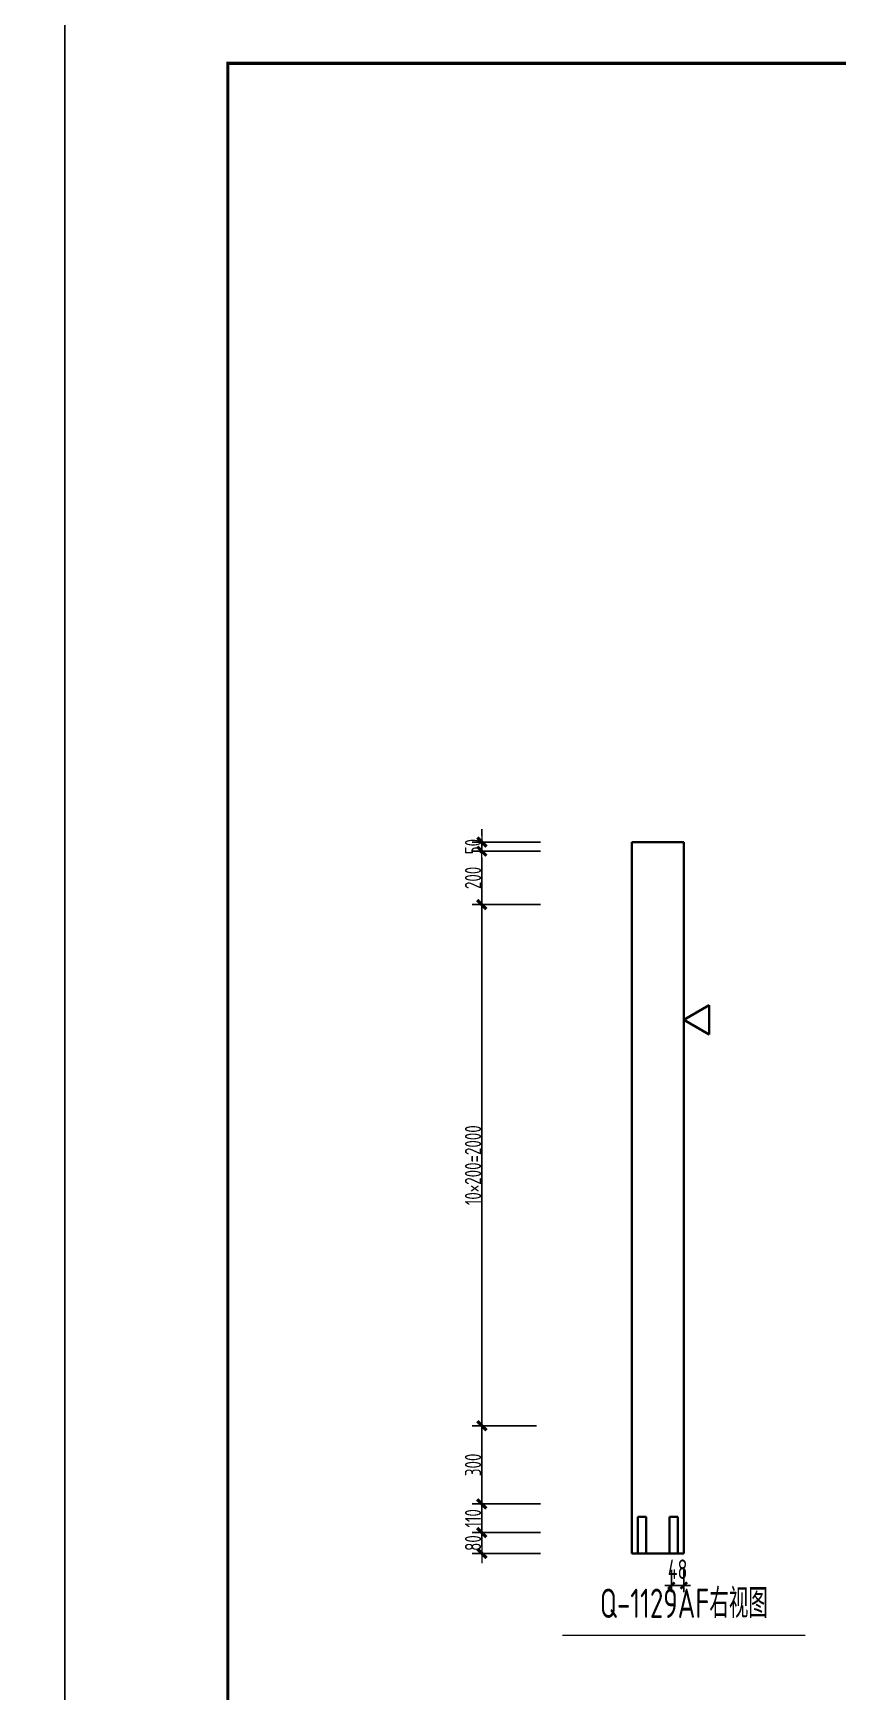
# Model space of a CAD drawing. Extents: x -85320 to 1679916, y -1321939 to 627.
# Drawn here: x 1082452 to 1094800, y -1101940 to -1076480 of the extents above; entities that cross this region are included whole.
import ezdxf
from ezdxf.enums import TextEntityAlignment as Align

# ---------------------------------------------------------------- set-up
doc = ezdxf.new("R2010")
doc.units = 0
doc.header["$LTSCALE"] = 1000
for name, color, linetype in [('BORDER', 7, 'Continuous'), ('手孔标注', 3, 'Continuous'), ('打印线框', 7, 'Continuous'), ('拉模', 7, 'Continuous'), ('砼墙', 3, 'Continuous')]:
    doc.layers.add(name, color=color, linetype=linetype)
for name, color, linetype, lineweight in [('预制墙图名', 7, 'Continuous', 18), ('预制墙墙身水平筋', 130, 'Continuous', 18), ('预制墙墙身纵向受力筋', 1, 'Continuous', 18), ('预制墙详图标注', 3, 'Continuous', 18), ('预制墙详图轮廓', 3, 'Continuous', 35)]:
    doc.layers.add(name, color=color, linetype=linetype, lineweight=lineweight)
doc.styles.add('TSSD_Dimension', font='tssdeng.shx', dxfattribs={"width": 0.7, "bigfont": 'hztxt.shx'})
doc.styles.add('样式 1', font='yjkeng.shx', dxfattribs={"width": 0.7, "bigfont": 'yjkchn.shx'})
doc.styles.add('样式 2', font='yjkeng.shx', dxfattribs={"width": 0.7, "bigfont": 'yjkchn.shx'})
doc.dimstyles.new('标注', dxfattribs={"dimtxt": 300, "dimasz": 100, "dimexe": 100, "dimexo": 250, "dimgap": 100, "dimtad": 1, "dimdec": 0, "dimlfac": 0.25, "dimzin": 0, "dimdsep": 46, "dimtxsty": 'TSSD_Dimension', "dimblk": 'ARCHTICK', "dimcen": 0, "dimdle": 100, "dimclrt": 7, "dimadec": 0, "dimazin": 0, "dimtfac": 1, "dimtdec": 0, "dimtix": 1, "dimtmove": 2, "dimatfit": 3, "dimfxl": 1, "dimtolj": 1, "dimtzin": 0, "dimarcsym": 0})
doc.dimstyles.new('盈建科结构', dxfattribs={"dimscale": 100, "dimtxt": 2.5, "dimasz": 1, "dimexe": 1.5, "dimexo": 0.625, "dimgap": 0.1, "dimtad": 1, "dimdec": 0, "dimrnd": 1, "dimzin": 0, "dimdsep": 46, "dimtxsty": '样式 1', "dimblk": '_yjkbk', "dimblk1": 'ARCHTICK', "dimblk2": 'ARCHTICK', "dimcen": 0.09, "dimadec": 0, "dimazin": 0, "dimtfac": 1, "dimtdec": 4, "dimtix": 1, "dimtmove": 2, "dimatfit": 3, "dimfxl": 1, "dimtolj": 1, "dimtzin": 0, "dimarcsym": 0})

# ---------------------------------------------------------------- blocks, each defined once
blk = doc.blocks.new('_yjkbk')
blk.add_line((-1, 0), (1.5, 0))
blk.add_lwpolyline([(-0.7, -0.7, 0.5, 0.5, 0), (0.7, 0.7, 0.5, 0.5, 0)], format="xyseb")
blk = doc.blocks.new('*D3470')
at = {"layer": 'Defpoints', "color": 0, "transparency": 16777216}
for p in [(1089337, -1099496), (1090237, -1099496), (1090237, -1099816)]:
    blk.add_point(p, dxfattribs=at)
at = {"layer": '预制墙详图标注', "color": 0, "lineweight": -2, "transparency": 16777216}
for p, q in [((1090237, -1099496), (1089187, -1099496)), ((1089337, -1099716), (1089337, -1099596)), ((1090237, -1099816), (1089187, -1099816))]:
    blk.add_line(p, q, dxfattribs=at)
at = {"layer": '预制墙详图标注', "color": 0, "lineweight": -2, "transparency": 16777216, "xscale": 100, "yscale": 100, "zscale": 100}
for p, rotation in [((1089337, -1099496), 90), ((1089337, -1099816), 270)]:
    blk.add_blockref('_yjkbk', p, dxfattribs=dict(at, rotation=rotation))
at = {"layer": '预制墙详图标注', "color": 0, "transparency": 16777216, "insert": (1089327, -1099656), "char_height": 250, "attachment_point": 8, "rotation": 90, "style": '样式 1'}
blk.add_mtext('\\A1;80', dxfattribs=at)
blk = doc.blocks.new('_ArchTick')
at = {"color": 0, "linetype": 'ByBlock', "const_width": 0.4}
blk.add_lwpolyline([(-0.5, -0.5), (0.5, 0.5)], dxfattribs=at)
blk = doc.blocks.new('*D3471')
at = {"layer": 'Defpoints', "color": 0, "transparency": 16777216}
for p in [(1089337, -1099056), (1090237, -1099056), (1090237, -1099496)]:
    blk.add_point(p, dxfattribs=at)
at = {"layer": '预制墙详图标注', "color": 0, "lineweight": -2, "transparency": 16777216}
for p, q in [((1090237, -1099056), (1089187, -1099056)), ((1089337, -1099396), (1089337, -1099156)), ((1090237, -1099496), (1089187, -1099496))]:
    blk.add_line(p, q, dxfattribs=at)
at = {"layer": '预制墙详图标注', "color": 0, "lineweight": -2, "transparency": 16777216, "xscale": 100, "yscale": 100, "zscale": 100}
for p, rotation in [((1089337, -1099056), 90), ((1089337, -1099496), 270)]:
    blk.add_blockref('_yjkbk', p, dxfattribs=dict(at, rotation=rotation))
at = {"layer": '预制墙详图标注', "color": 0, "transparency": 16777216, "insert": (1089327, -1099276), "char_height": 250, "attachment_point": 8, "rotation": 90, "style": '样式 1'}
blk.add_mtext('\\A1;110', dxfattribs=at)
blk = doc.blocks.new('*D3472')
at = {"layer": 'Defpoints', "color": 0, "transparency": 16777216}
for p in [(1089337, -1097856), (1090237, -1097856), (1090237, -1099056)]:
    blk.add_point(p, dxfattribs=at)
at = {"layer": '预制墙详图标注', "color": 0, "lineweight": -2, "transparency": 16777216}
for p, q in [((1090175, -1097856), (1089187, -1097856)), ((1089337, -1098956), (1089337, -1097956)), ((1090175, -1099056), (1089187, -1099056))]:
    blk.add_line(p, q, dxfattribs=at)
at = {"layer": '预制墙详图标注', "color": 0, "lineweight": -2, "transparency": 16777216, "xscale": 100, "yscale": 100, "zscale": 100}
for p, rotation in [((1089337, -1097856), 90), ((1089337, -1099056), 270)]:
    blk.add_blockref('_yjkbk', p, dxfattribs=dict(at, rotation=rotation))
at = {"layer": '预制墙详图标注', "color": 0, "transparency": 16777216, "insert": (1089327, -1098456), "char_height": 250, "attachment_point": 8, "rotation": 90, "style": '样式 1'}
blk.add_mtext('\\A1;300', dxfattribs=at)
blk = doc.blocks.new('*D3473')
at = {"layer": 'Defpoints', "color": 0, "transparency": 16777216}
for p in [(1089337, -1089856), (1090237, -1089856), (1090237, -1097856)]:
    blk.add_point(p, dxfattribs=at)
at = {"layer": '预制墙详图标注', "color": 0, "lineweight": -2, "transparency": 16777216}
for p, q in [((1090175, -1089856), (1089187, -1089856)), ((1089337, -1097756), (1089337, -1089956)), ((1090175, -1097856), (1089187, -1097856))]:
    blk.add_line(p, q, dxfattribs=at)
at = {"layer": '预制墙详图标注', "color": 0, "lineweight": -2, "transparency": 16777216, "xscale": 100, "yscale": 100, "zscale": 100}
for p, rotation in [((1089337, -1089856), 90), ((1089337, -1097856), 270)]:
    blk.add_blockref('_yjkbk', p, dxfattribs=dict(at, rotation=rotation))
at = {"layer": '预制墙详图标注', "color": 0, "transparency": 16777216, "insert": (1089327, -1093856), "char_height": 250, "attachment_point": 8, "rotation": 90, "style": '样式 1'}
blk.add_mtext('\\A1;10×200=2000', dxfattribs=at)
blk = doc.blocks.new('*D3386')
at = {"layer": 'Defpoints', "color": 0, "transparency": 16777216}
for p in [(1092245, -1099816), (1092437, -1099816), (1092245, -1100308)]:
    blk.add_point(p, dxfattribs=at)
at = {"layer": '手孔标注', "color": 0, "lineweight": -2, "transparency": 16777216}
for p, q in [((1092245, -1100066), (1092245, -1100408)), ((1092437, -1100066), (1092437, -1100408)), ((1092245, -1100308), (1092145, -1100308)), ((1092437, -1100308), (1092245, -1100308)), ((1092437, -1100308), (1092537, -1100308))]:
    blk.add_line(p, q, dxfattribs=at)
at = {"layer": '手孔标注', "color": 0, "lineweight": -2, "transparency": 16777216, "xscale": 100, "yscale": 100, "zscale": 100}
blk.add_blockref('_ArchTick', (1092245, -1100308), dxfattribs=at)
at = {"layer": '手孔标注', "color": 0, "lineweight": -2, "transparency": 16777216, "xscale": 100, "yscale": 100, "zscale": 100, "rotation": 180}
blk.add_blockref('_ArchTick', (1092437, -1100308), dxfattribs=at)
at = {"layer": '手孔标注', "color": 7, "lineweight": 0, "transparency": 16777216, "insert": (1092341, -1100058), "char_height": 300, "attachment_point": 5, "style": 'TSSD_Dimension'}
blk.add_mtext('\\A1;48', dxfattribs=at)
blk = doc.blocks.new('*D3403')
at = {"layer": 'Defpoints', "color": 0, "transparency": 16777216}
for p in [(1089337, -1089036), (1090237, -1089036), (1090237, -1089856)]:
    blk.add_point(p, dxfattribs=at)
at = {"layer": '预制墙详图标注', "color": 0, "lineweight": -2, "transparency": 16777216}
for p, q in [((1090237, -1089036), (1089187, -1089036)), ((1089337, -1089756), (1089337, -1089136)), ((1090237, -1089856), (1089187, -1089856))]:
    blk.add_line(p, q, dxfattribs=at)
at = {"layer": '预制墙详图标注', "color": 0, "lineweight": -2, "transparency": 16777216, "xscale": 100, "yscale": 100, "zscale": 100}
for p, rotation in [((1089337, -1089036), 90), ((1089337, -1089856), 270)]:
    blk.add_blockref('_yjkbk', p, dxfattribs=dict(at, rotation=rotation))
at = {"layer": '预制墙详图标注', "color": 0, "transparency": 16777216, "insert": (1089327, -1089446), "char_height": 250, "attachment_point": 8, "rotation": 90, "style": '样式 1'}
blk.add_mtext('\\A1;200', dxfattribs=at)
blk = doc.blocks.new('*D3404')
at = {"layer": 'Defpoints', "color": 0, "transparency": 16777216}
for p in [(1089337, -1088896), (1090237, -1088896), (1090237, -1089036)]:
    blk.add_point(p, dxfattribs=at)
at = {"layer": '预制墙详图标注', "color": 0, "lineweight": -2, "transparency": 16777216}
for p, q in [((1090237, -1088896), (1089187, -1088896)), ((1089337, -1088796), (1089337, -1088696)), ((1089337, -1089036), (1089337, -1088896)), ((1090237, -1089036), (1089187, -1089036)), ((1089337, -1089136), (1089337, -1089236))]:
    blk.add_line(p, q, dxfattribs=at)
at = {"layer": '预制墙详图标注', "color": 0, "lineweight": -2, "transparency": 16777216, "xscale": 100, "yscale": 100, "zscale": 100}
for p, rotation in [((1089337, -1088896), 270), ((1089337, -1089036), 90)]:
    blk.add_blockref('_yjkbk', p, dxfattribs=dict(at, rotation=rotation))
at = {"layer": '预制墙详图标注', "color": 0, "transparency": 16777216, "insert": (1089327, -1088966), "char_height": 250, "attachment_point": 8, "rotation": 90, "style": '样式 1'}
blk.add_mtext('\\A1;50', dxfattribs=at)
blk = doc.blocks.new('图框1')
at = {"layer": 'BORDER', "const_width": 50}
blk.add_lwpolyline([(1377779, -823089), (1377779, -783089), (1433679, -783089), (1433679, -823089)], close=True, dxfattribs=at)

msp = doc.modelspace()

# ---------------------------------------------------------------- linework, layer by layer
at = {"layer": '打印线框', "color": 1}
for points in [[(1023539.777, -1117942.171), (1023539.777, -1075942.171), (1082939.777, -1075942.171), (1082939.777, -1117942.171)], [(1082939.777, -1117942.171), (1082939.777, -1075942.171), (1142339.777, -1075942.171), (1142339.777, -1117942.171)]]:
    msp.add_lwpolyline(points, close=True, dxfattribs=at)
at = {"layer": '砼墙', "lineweight": 35}
for p, q in [((1091729.303, -1099815.706), (1091729.303, -1099255.706)), ((1091857.303, -1099255.706), (1091729.303, -1099255.706)), ((1091729.303, -1099815.706), (1091729.303, -1099255.706)), ((1091857.303, -1099255.706), (1091729.303, -1099255.706)), ((1091857.303, -1099815.706), (1091857.303, -1099255.706)), ((1091857.303, -1099815.706), (1091857.303, -1099255.706)), ((1092217.303, -1099815.706), (1092217.303, -1099255.706)), ((1092345.303, -1099255.706), (1092217.303, -1099255.706)), ((1092217.303, -1099815.706), (1092217.303, -1099255.706)), ((1092345.303, -1099255.706), (1092217.303, -1099255.706)), ((1092345.303, -1099815.706), (1092345.303, -1099255.706)), ((1092345.303, -1099815.706), (1092345.303, -1099255.706))]:
    msp.add_line(p, q, dxfattribs=at)
at = {"layer": '预制墙图名', "lineweight": 18}
msp.add_line((1094301.151, -1101072.969), (1090573.455, -1101072.969), dxfattribs=at)
at = {"layer": '预制墙墙身水平筋', "lineweight": 18, "const_width": 0.18}
for points in [[(1091999.02, -1089015.706), (1091749.303, -1089015.706), (1091749.303, -1089055.706), (1091999.02, -1089055.706), (1091999.02, -1089015.706), (1091749.303, -1089015.706), (1091749.303, -1089055.706), (1091999.02, -1089055.706)], [(1092075.587, -1089055.706), (1092325.303, -1089055.706), (1092325.303, -1089015.706), (1092075.587, -1089015.706), (1092075.587, -1089055.706), (1092325.303, -1089055.706), (1092325.303, -1089015.706), (1092075.587, -1089015.706)], [(1091999.02, -1089835.706), (1091749.303, -1089835.706), (1091749.303, -1089875.706), (1091999.02, -1089875.706), (1091999.02, -1089835.706), (1091749.303, -1089835.706), (1091749.303, -1089875.706), (1091999.02, -1089875.706)], [(1092075.587, -1089875.706), (1092325.303, -1089875.706), (1092325.303, -1089835.706), (1092075.587, -1089835.706), (1092075.587, -1089875.706), (1092325.303, -1089875.706), (1092325.303, -1089835.706), (1092075.587, -1089835.706)], [(1091999.02, -1090635.706), (1091749.303, -1090635.706), (1091749.303, -1090675.706), (1091999.02, -1090675.706), (1091999.02, -1090635.706), (1091749.303, -1090635.706), (1091749.303, -1090675.706), (1091999.02, -1090675.706)], [(1092075.587, -1090675.706), (1092325.303, -1090675.706), (1092325.303, -1090635.706), (1092075.587, -1090635.706), (1092075.587, -1090675.706), (1092325.303, -1090675.706), (1092325.303, -1090635.706), (1092075.587, -1090635.706)], [(1091999.02, -1091435.706), (1091749.303, -1091435.706), (1091749.303, -1091475.706), (1091999.02, -1091475.706), (1091999.02, -1091435.706), (1091749.303, -1091435.706), (1091749.303, -1091475.706), (1091999.02, -1091475.706)], [(1092075.587, -1091475.706), (1092325.303, -1091475.706), (1092325.303, -1091435.706), (1092075.587, -1091435.706), (1092075.587, -1091475.706), (1092325.303, -1091475.706), (1092325.303, -1091435.706), (1092075.587, -1091435.706)], [(1091999.02, -1092235.706), (1091749.303, -1092235.706), (1091749.303, -1092275.706), (1091999.02, -1092275.706), (1091999.02, -1092235.706), (1091749.303, -1092235.706), (1091749.303, -1092275.706), (1091999.02, -1092275.706)], [(1092075.587, -1092275.706), (1092325.303, -1092275.706), (1092325.303, -1092235.706), (1092075.587, -1092235.706), (1092075.587, -1092275.706), (1092325.303, -1092275.706), (1092325.303, -1092235.706), (1092075.587, -1092235.706)], [(1091999.02, -1093035.706), (1091749.303, -1093035.706), (1091749.303, -1093075.706), (1091999.02, -1093075.706), (1091999.02, -1093035.706), (1091749.303, -1093035.706), (1091749.303, -1093075.706), (1091999.02, -1093075.706)], [(1092075.587, -1093075.706), (1092325.303, -1093075.706), (1092325.303, -1093035.706), (1092075.587, -1093035.706), (1092075.587, -1093075.706), (1092325.303, -1093075.706), (1092325.303, -1093035.706), (1092075.587, -1093035.706)], [(1091999.02, -1093835.706), (1091749.303, -1093835.706), (1091749.303, -1093875.706), (1091999.02, -1093875.706), (1091999.02, -1093835.706), (1091749.303, -1093835.706), (1091749.303, -1093875.706), (1091999.02, -1093875.706)], [(1092075.587, -1093875.706), (1092325.303, -1093875.706), (1092325.303, -1093835.706), (1092075.587, -1093835.706), (1092075.587, -1093875.706), (1092325.303, -1093875.706), (1092325.303, -1093835.706), (1092075.587, -1093835.706)], [(1091999.02, -1094635.706), (1091749.303, -1094635.706), (1091749.303, -1094675.706), (1091999.02, -1094675.706), (1091999.02, -1094635.706), (1091749.303, -1094635.706), (1091749.303, -1094675.706), (1091999.02, -1094675.706)], [(1092075.587, -1094675.706), (1092325.303, -1094675.706), (1092325.303, -1094635.706), (1092075.587, -1094635.706), (1092075.587, -1094675.706), (1092325.303, -1094675.706), (1092325.303, -1094635.706), (1092075.587, -1094635.706)], [(1091999.02, -1095435.706), (1091749.303, -1095435.706), (1091749.303, -1095475.706), (1091999.02, -1095475.706), (1091999.02, -1095435.706), (1091749.303, -1095435.706), (1091749.303, -1095475.706), (1091999.02, -1095475.706)], [(1092075.587, -1095475.706), (1092325.303, -1095475.706), (1092325.303, -1095435.706), (1092075.587, -1095435.706), (1092075.587, -1095475.706), (1092325.303, -1095475.706), (1092325.303, -1095435.706), (1092075.587, -1095435.706)], [(1091999.02, -1096235.706), (1091749.303, -1096235.706), (1091749.303, -1096275.706), (1091999.02, -1096275.706), (1091999.02, -1096235.706), (1091749.303, -1096235.706), (1091749.303, -1096275.706), (1091999.02, -1096275.706)], [(1092075.587, -1096275.706), (1092325.303, -1096275.706), (1092325.303, -1096235.706), (1092075.587, -1096235.706), (1092075.587, -1096275.706), (1092325.303, -1096275.706), (1092325.303, -1096235.706), (1092075.587, -1096235.706)], [(1091999.02, -1097035.706), (1091749.303, -1097035.706), (1091749.303, -1097075.706), (1091999.02, -1097075.706), (1091999.02, -1097035.706), (1091749.303, -1097035.706), (1091749.303, -1097075.706), (1091999.02, -1097075.706)], [(1092075.587, -1097075.706), (1092325.303, -1097075.706), (1092325.303, -1097035.706), (1092075.587, -1097035.706), (1092075.587, -1097075.706), (1092325.303, -1097075.706), (1092325.303, -1097035.706), (1092075.587, -1097035.706)], [(1091999.02, -1097835.706), (1091749.303, -1097835.706), (1091749.303, -1097875.706), (1091999.02, -1097875.706), (1091999.02, -1097835.706), (1091749.303, -1097835.706), (1091749.303, -1097875.706), (1091999.02, -1097875.706)], [(1092075.587, -1097875.706), (1092325.303, -1097875.706), (1092325.303, -1097835.706), (1092075.587, -1097835.706), (1092075.587, -1097875.706), (1092325.303, -1097875.706), (1092325.303, -1097835.706), (1092075.587, -1097835.706)], [(1091999.02, -1098235.706), (1091749.303, -1098235.706), (1091749.303, -1098275.706), (1091999.02, -1098275.706), (1091999.02, -1098235.706), (1091749.303, -1098235.706), (1091749.303, -1098275.706), (1091999.02, -1098275.706)], [(1092075.587, -1098275.706), (1092325.303, -1098275.706), (1092325.303, -1098235.706), (1092075.587, -1098235.706), (1092075.587, -1098275.706), (1092325.303, -1098275.706), (1092325.303, -1098235.706), (1092075.587, -1098235.706)], [(1091999.02, -1098635.706), (1091749.303, -1098635.706), (1091749.303, -1098675.706), (1091999.02, -1098675.706), (1091999.02, -1098635.706), (1091749.303, -1098635.706), (1091749.303, -1098675.706), (1091999.02, -1098675.706)], [(1092075.587, -1098675.706), (1092325.303, -1098675.706), (1092325.303, -1098635.706), (1092075.587, -1098635.706), (1092075.587, -1098675.706), (1092325.303, -1098675.706), (1092325.303, -1098635.706), (1092075.587, -1098635.706)], [(1091999.02, -1099035.706), (1091749.303, -1099035.706), (1091749.303, -1099075.706), (1091999.02, -1099075.706), (1091999.02, -1099035.706), (1091749.303, -1099035.706), (1091749.303, -1099075.706), (1091999.02, -1099075.706)], [(1092075.587, -1099075.706), (1092325.303, -1099075.706), (1092325.303, -1099035.706), (1092075.587, -1099035.706), (1092075.587, -1099075.706), (1092325.303, -1099075.706), (1092325.303, -1099035.706), (1092075.587, -1099035.706)], [(1091963.02, -1099475.706), (1091713.303, -1099475.706), (1091713.303, -1099515.706), (1091963.02, -1099515.706), (1091963.02, -1099475.706), (1091713.303, -1099475.706), (1091713.303, -1099515.706), (1091963.02, -1099515.706)], [(1092111.587, -1099515.706), (1092361.303, -1099515.706), (1092361.303, -1099475.706), (1092111.587, -1099475.706), (1092111.587, -1099515.706), (1092361.303, -1099515.706), (1092361.303, -1099475.706), (1092111.587, -1099475.706)]]:
    msp.add_lwpolyline(points, close=True, dxfattribs=at)
at = {"layer": '预制墙墙身纵向受力筋', "lineweight": 18, "const_width": 0.18}
for points in [[(1091825.303, -1099331.706), (1091825.303, -1087831.706), (1091761.303, -1087831.706), (1091761.303, -1099331.706)], [(1092313.303, -1099331.706), (1092313.303, -1087831.706), (1092249.303, -1087831.706), (1092249.303, -1099331.706)]]:
    msp.add_lwpolyline(points, close=True, dxfattribs=at)
at = {"layer": '预制墙详图标注', "lineweight": 35}
for p, q in [((1092437.303, -1091625.706), (1092827.015, -1091400.706)), ((1092827.015, -1091400.706), (1092827.015, -1091850.706)), ((1092437.303, -1091625.706), (1092827.015, -1091850.706))]:
    msp.add_line(p, q, dxfattribs=at)
at = {"layer": '预制墙详图轮廓', "lineweight": 35}
for p, q in [((1092437.303, -1088895.706), (1091637.303, -1088895.706)), ((1091637.303, -1099815.706), (1091637.303, -1088895.706)), ((1092437.303, -1099815.706), (1092437.303, -1088895.706)), ((1092437.303, -1099815.706), (1091637.303, -1099815.706))]:
    msp.add_line(p, q, dxfattribs=at)

# ---------------------------------------------------------------- block references
at = {"layer": '拉模', "color": 3}
msp.add_blockref('图框1', (-292339.171, -293853.476), dxfattribs=at)

# ---------------------------------------------------------------- texts
at = {"layer": '预制墙图名', "linetype": 'Continuous', "style": '样式 2', "width": 0.7}
msp.add_text('Q-1129AF右视图', height=450, dxfattribs=at).set_placement((1092437.303, -1100940.706), align=Align.BOTTOM_CENTER)

# ---------------------------------------------------------------- dimensions: what is measured, and where the dimension line sits
at = {"layer": '手孔标注', "color": 3, "lineweight": 0}
dim = msp.add_linear_dim(base=(1092245.303, -1100308.12), p1=(1092437.303, -1099815.706), p2=(1092245.303, -1099815.706), angle=180, dimstyle='标注', dxfattribs=at)
dim.commit()
dim.dimension.update_dxf_attribs({"geometry": '*D3386', "text_midpoint": (1092341.303, -1100058.12)})
at = {"layer": '预制墙详图标注'}
for p1, p2, text, override, picture, middle in [((1090237.303, -1089035.706), (1090237.303, -1088895.706), '50', {"dimscale": 100, "dimtxt": 2.5, "dimasz": 1, "dimexe": 1.5, "dimexo": 0, "dimgap": 0.1, "dimtad": 1, "dimlfac": 0.25, "dimrnd": 5, "dimdle": 0, "dimfxlon": 0}, '*D3404', (1089202.303, -1088965.706)), ((1090237.303, -1089855.706), (1090237.303, -1089035.706), '200', {"dimscale": 100, "dimtxt": 2.5, "dimasz": 1, "dimexe": 1.5, "dimexo": 0, "dimgap": 0.1, "dimtad": 1, "dimlfac": 0.25, "dimrnd": 5, "dimdle": 0, "dimfxlon": 0}, '*D3403', (1089202.303, -1089445.706)), ((1090237.303, -1097855.706), (1090237.303, -1089855.706), '10×200=2000', {"dimscale": 100, "dimtxt": 2.5, "dimasz": 1, "dimexe": 1.5, "dimexo": 0.625, "dimgap": 0.1, "dimtad": 1, "dimlfac": 0.25, "dimrnd": 5, "dimdle": 0, "dimtix": 1, "dimfxlon": 0}, '*D3473', (1089202.303, -1093855.706)), ((1090237.303, -1099055.706), (1090237.303, -1097855.706), '300', {"dimscale": 100, "dimtxt": 2.5, "dimasz": 1, "dimexe": 1.5, "dimexo": 0.625, "dimgap": 0.1, "dimtad": 1, "dimlfac": 0.25, "dimrnd": 5, "dimdle": 0, "dimtix": 1, "dimfxlon": 0}, '*D3472', (1089202.303, -1098455.706))]:
    dim = msp.add_aligned_dim(p1=p1, p2=p2, distance=900, text=text, dimstyle='盈建科结构', override=override, dxfattribs=at)
    dim.commit()
    dim.dimension.update_dxf_attribs({"geometry": picture, "text_midpoint": middle})
for p1, p2, picture, middle in [((1090237.303, -1099495.706), (1090237.303, -1099055.706), '*D3471', (1089202.303, -1099275.706)), ((1090237.303, -1099815.706), (1090237.303, -1099495.706), '*D3470', (1089202.303, -1099655.706))]:
    dim = msp.add_aligned_dim(p1=p1, p2=p2, distance=900, dimstyle='盈建科结构', override={"dimscale": 100, "dimtxt": 2.5, "dimasz": 1, "dimexe": 1.5, "dimexo": 0, "dimgap": 0.1, "dimtad": 1, "dimlfac": 0.25, "dimrnd": 5, "dimdle": 0, "dimfxlon": 0}, dxfattribs=at)
    dim.commit()
    dim.dimension.update_dxf_attribs({"geometry": picture, "text_midpoint": middle})

doc.saveas('drawing.dxf')
